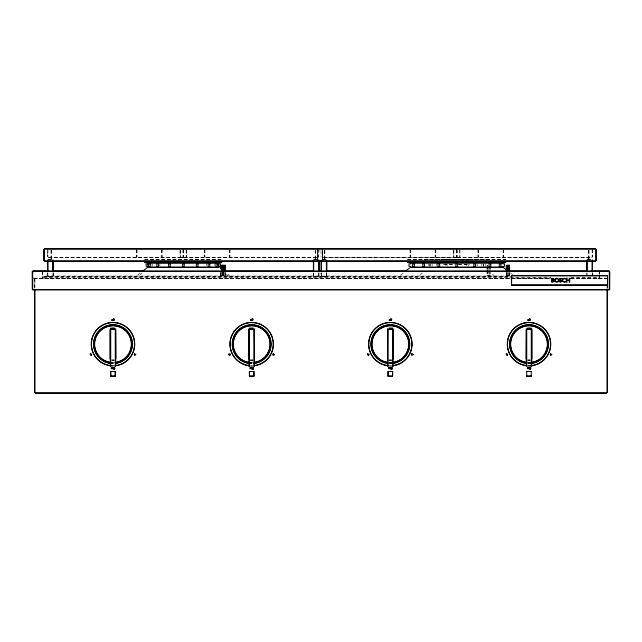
<?xml version="1.0" encoding="UTF-8"?>
<svg xmlns="http://www.w3.org/2000/svg" width="642" height="642" viewBox="0 0 642 642"><rect width="100%" height="100%" fill="white"/><g stroke="black" fill="none" stroke-linecap="round" stroke-linejoin="round"><path stroke-width="0.48" stroke-dasharray="3.21 2.41" d="M318.97 272.874L318.97 275.835L319.066 272.874M44.065 278.732L42.717 277.384L44.065 276.028L510.799 276.028M599.106 276.71L599.106 278.058L597.935 278.732M47.54 260.01L48.311 259.24L52.556 259.24L53.334 260.01M144.707 259.585L221.907 259.585M183.187 249.682L183.307 256.824L182.44 257.699M313.28 260.01L314.05 259.24L316.602 259.24M319.066 275.835L318.296 276.606L313.665 276.509L313.28 272.874M407.55 259.817L408.127 259.24L505.398 259.24L505.984 259.817M456.767 249.682L456.767 256.824L455.9 257.699M474.133 259.817L474.711 259.24M586.74 260.01L587.51 259.24L591.755 259.24L592.526 260.01M225.117 275.643L225.478 272.377M489.894 275.643L490.247 270.434M509.194 275.643L509.547 272.377M318.633 257.578L319.066 249.682M140.261 272.97L136.505 276.221M142.195 272.97L138.431 276.221M403.112 272.97L399.348 276.221M422.412 272.97L418.648 276.221M35.479 278.155L34.419 279.214L34.419 288.226M41.85 278.732L42.717 277.866L42.717 271.686M136.12 257.699L136.987 256.824L136.987 249.682M161.206 257.699L162.073 256.824L162.073 249.682M409.572 257.699L410.447 256.824L410.447 249.682M434.666 257.699L435.533 256.824L435.533 249.682M223.183 275.643L223.544 272.377M228.175 276.221L224.419 272.97M230.109 276.221L226.345 272.97M494.886 276.221L491.122 272.97M115.424 362.626L110.56 362.626M110.448 363.484L115.536 363.484M112.992 365.908A21.748 21.748 0 0 1 110.151 365.715L115.841 365.779M254.096 362.626L249.232 362.626M249.12 363.484L254.208 363.484M254.513 365.779L251.664 365.972A21.748 21.748 0 0 1 248.823 365.715M390.336 362.786L392.768 362.626M390.336 363.653L392.88 363.484M393.185 365.779L390.336 365.972A21.748 21.748 0 0 1 387.495 365.715M529.008 362.786L531.44 362.626M529.008 363.653L531.552 363.484M529.008 365.972L531.857 365.779M48.407 257.257L182.44 257.257M184.174 257.257L318.199 257.257M323.865 257.257L455.9 257.257M457.634 257.257L591.659 257.257M180.892 257.45L185.715 257.45M454.351 257.45L459.174 257.45M48.407 257.578L182.44 257.578M184.174 257.578L318.199 257.578M323.865 257.578L455.9 257.578M457.634 257.578L591.659 257.578M316.209 257.699L48.407 257.699L47.54 256.824L47.54 250.581M321.867 257.699L591.659 257.699L592.526 256.824L592.526 249.682M321.77 259.24L326.016 259.24L326.794 260.01M48.311 259.344L52.556 259.344M144.875 259.288L221.731 259.288M314.05 259.344L318.296 259.344M323.472 259.344L326.016 259.344M407.839 259.32L505.687 259.32M587.51 259.344L591.755 259.344M144.755 259.416L221.859 259.416M426.898 259.416L486.684 259.585M48.311 259.625L52.556 259.625M314.05 259.625L318.296 259.625M323.472 259.625L326.016 259.625M407.63 259.528L505.904 259.528M587.51 259.625L591.755 259.625M443.815 259.673L469.888 259.97M443.686 259.801L469.84 259.801M443.638 264.103L455.058 264.279M458.468 264.279L469.84 264.279M443.686 264.279L455.098 264.448M458.436 264.448L469.711 264.408M487.15 265.266L487.968 265.226M487.021 265.395L487.816 265.395M220.262 272.377L220.31 275.474L225.43 275.474M486.973 270.434L487.021 275.474L490.199 275.474M506.273 272.377L506.321 275.474L509.499 275.474M220.31 275.474L225.294 275.595M487.021 275.474L490.071 275.595M506.321 275.474L509.371 275.595M44.065 276.212L510.799 276.212M48.311 276.509L52.556 276.509M314.05 276.509L318.296 276.509M321.77 276.509L326.016 276.509M44.065 276.71L510.799 276.71M43.391 277.384L550.86 277.384M570.89 277.384L598.609 277.384M44.065 278.058L550.86 278.058M570.89 278.058L597.935 278.058M33.874 278.155L551.005 278.155M570.457 278.155L606.12 278.155M33.954 278.299L550.419 278.299M570.457 278.299L608.046 278.299M33.874 278.435L511.915 278.435M512.918 278.435L551.005 278.435M571.043 278.435L606.12 278.435M33.874 278.54L551.005 278.54M570.89 278.556L608.046 278.62M33.954 278.732L550.86 278.732M570.457 278.684L606.521 278.684M111.644 359.761L114.34 359.761M250.316 359.761L253.012 359.761M388.988 359.761L391.684 359.761M527.66 359.761L530.356 359.761M111.644 360.331L114.34 360.331M250.316 360.331L253.012 360.331M388.988 360.331L391.684 360.331M527.66 360.331L530.356 360.331M111.644 360.531L114.34 360.531M250.316 360.531L253.012 360.531M388.988 360.531L391.684 360.531M527.66 360.531L530.356 360.531M222.557 275.643L222.196 272.377M600.15 278.732L599.283 277.866L599.283 272.569M503.954 257.699L503.087 256.824L503.087 250.581M478.86 257.699L477.993 256.824L477.993 250.581M457.634 257.699L456.767 256.824M438.815 259.24L439.393 259.817M230.494 257.699L229.627 256.824L229.627 250.581M205.4 257.699L204.533 256.824L204.533 250.581M184.174 257.699L183.307 256.824M510.422 272.97L512.741 274.744M318.681 259.344L319.066 260.01M607.581 286.22L607.581 288.226M607.444 286.22L607.444 288.226M607.051 286.22L607.051 288.226M599.716 271.686L599.716 274.335M599.716 275.217L599.716 277.866M599.403 271.686L599.403 274.335M599.403 275.217L599.403 277.866M592.526 272.874L592.526 275.835M592.414 249.682L592.414 256.824M592.093 249.682L592.093 256.824M592.141 272.874L592.141 274.848M589.107 250.268L589.107 259.561M588.786 250.268L588.786 259.561M588.666 250.268L588.666 260.492M587.125 272.874L587.125 274.848M586.74 272.874L586.74 275.835M509.331 272.377L509.331 275.298M508.729 272.377L508.729 275.298M507.91 272.377L507.91 275.298M507.092 272.377L507.092 275.298M506.49 272.377L506.49 275.298M503.521 249.682L503.521 256.824M503.2 249.682L503.2 256.824M490.247 266.542L490.247 269.463M490.031 266.542L490.031 269.463M490.031 270.434L490.031 275.298M489.429 266.542L489.429 269.463M489.429 270.434L489.429 275.298M488.61 266.542L488.61 269.463M488.61 270.434L488.61 275.298M487.792 266.542L487.792 269.463M487.792 270.434L487.792 275.298M487.19 266.542L487.19 269.463M487.19 270.434L487.19 275.298M486.973 266.542L486.973 269.463M485.232 263.87L485.232 266.382M483.787 264.047L483.787 267M483.498 263.87L483.498 265.547M483.129 263.87L483.129 266.382M481.396 263.87L481.396 265.547M478.426 249.682L478.426 256.824M478.113 249.682L478.113 256.824M477.15 263.87L477.15 266.382M468.195 263.87L468.195 266.382M466.461 263.87L466.461 265.547M459.929 249.882L460.049 257.017L459.174 257.891L453.597 257.45L453.485 249.882M459.608 249.882L459.608 257.017M457.2 249.682L457.2 256.824M456.879 249.682L456.879 256.824M456.647 249.682L456.647 256.824M456.334 249.682L456.334 256.824M453.918 249.882L453.918 257.017M453.597 249.882L453.597 257.017M447.073 263.87L447.073 266.382M445.331 263.87L445.331 265.547M436.383 263.87L436.383 265.547M435.42 249.682L435.42 256.824M435.099 249.682L435.099 256.824M432.138 263.87L432.138 266.382M430.397 263.87L430.397 265.547M430.036 263.87L430.036 266.382M429.747 264.047L429.747 266.013M428.294 263.87L428.294 265.547M410.326 249.682L410.326 256.824M410.013 249.682L410.013 256.824M326.794 272.874L326.794 275.835L326.016 276.606L321.385 276.509L321 272.874M326.401 272.874L326.401 275.835M324.86 250.268L324.86 260.492M324.748 250.268L324.748 259.561M324.427 250.268L324.427 259.561M321.385 272.874L321.385 275.835M321.104 272.874L321.104 275.835M321 250.581L321 256.824M318.681 272.874L318.681 275.835M318.633 249.682L318.633 256.824M315.647 250.268L315.647 259.561M315.206 250.268L315.206 260.492M313.665 272.874L313.665 275.835M313.384 272.874L313.384 275.835M230.061 249.682L230.061 256.824M229.74 249.682L229.74 256.824M225.254 272.377L225.254 275.298M224.652 272.377L224.652 275.298M223.833 272.377L223.833 275.298M223.328 272.377L223.328 275.298M223.015 272.377L223.015 275.298M222.726 272.377L222.726 275.298M222.413 272.377L222.413 275.298M221.907 272.377L221.907 275.298M221.089 272.377L221.089 275.298M220.487 272.377L220.487 275.298M214.179 263.87L214.179 265.547M206.732 263.87L206.732 265.547M204.967 249.682L204.967 256.824M204.654 249.682L204.654 256.824M186.589 249.882L186.589 257.017L185.715 257.891L180.137 257.45L180.025 249.882M186.469 249.882L186.469 257.017M186.148 249.882L186.148 257.017M183.74 249.682L183.74 256.824M183.419 249.682L183.419 256.824M182.874 249.682L182.874 256.824M180.458 249.882L180.458 257.017M180.137 249.882L180.137 257.017M161.961 249.682L161.961 256.824M161.64 249.682L161.64 256.824M159.882 263.87L159.882 266.382M152.435 263.87L152.435 266.382M136.866 249.682L136.866 256.824M136.553 249.682L136.553 256.824M53.334 272.874L53.334 275.835L52.556 276.606L47.925 276.509L47.54 272.874M52.941 272.874L52.941 275.835M51.4 250.268L51.4 260.492M51.288 250.268L51.288 259.561M50.967 250.268L50.967 259.561M47.973 249.682L47.973 256.824M47.925 272.874L47.925 275.835M47.652 249.682L47.652 256.824M47.644 272.874L47.644 275.835M42.597 271.686L42.597 277.866M42.284 271.686L42.284 277.866M34.949 279.214L34.949 288.226M34.556 279.214L34.556 288.226M530.701 363.516A19.429 19.429 0 0 1 526.472 363.42M530.685 363.34A19.252 19.252 0 0 1 526.496 363.244M392.029 363.516A19.429 19.429 0 0 1 387.8 363.42M392.013 363.34A19.252 19.252 0 0 1 387.824 363.244M251.664 363.589A19.429 19.429 0 0 1 249.128 363.42M251.664 363.412A19.252 19.252 0 0 1 249.152 363.244M112.992 363.589A19.429 19.429 0 0 1 110.456 363.42M112.992 363.412A19.252 19.252 0 0 1 110.48 363.244M530.902 365.82A21.748 21.748 0 0 1 526.167 365.715M530.886 365.643A21.571 21.571 0 0 1 526.191 365.547M390.336 365.731A21.571 21.571 0 0 1 387.519 365.547M251.664 365.731A21.571 21.571 0 0 1 248.847 365.547M112.992 365.731A21.571 21.571 0 0 1 110.175 365.547M530.629 362.65A18.562 18.562 0 0 1 526.584 362.561M530.613 362.473A18.385 18.385 0 0 1 526.609 362.385M391.957 362.65A18.562 18.562 0 0 1 387.912 362.561M391.941 362.473A18.385 18.385 0 0 1 387.937 362.385M251.664 362.722A18.562 18.562 0 0 1 249.24 362.561M251.664 362.545A18.385 18.385 0 0 1 249.265 362.385M112.992 362.722A18.562 18.562 0 0 1 110.568 362.561M112.992 362.545A18.385 18.385 0 0 1 110.593 362.385M53.23 272.874L53.23 275.835L53.23 272.874M326.69 272.874L326.69 275.835L326.69 272.874M592.43 272.874L592.43 274.848L592.43 272.874"/><path stroke-width="0.96" d="M44.113 260.492L44.113 249.489M317.573 260.492L317.573 249.489M322.493 260.492L322.493 249.489M595.953 260.492L595.953 249.489M110.705 371.469L110.705 376.1M115.279 376.1L115.279 371.469M249.377 371.469L249.377 376.1M253.951 376.1L253.951 371.469M387.648 328.56L387.439 358.99M388.049 371.469L388.049 376.1M392.623 376.1L392.623 371.469M511.497 275.763L511.497 284.984M526.32 328.56L526.111 358.99M526.721 371.469L526.721 376.1M607.549 284.984L607.549 275.763M110.873 327.99L110.095 329.33L110.095 358.99M110.264 329.539L110.729 329.081M249.545 327.99L248.767 329.33L248.767 358.99M248.935 329.539L249.401 329.081M609.274 289.951L609.731 289.494M142.58 271.189L147.219 267.642M405.423 271.189L410.061 267.642M110.769 371.397L115.119 371.469M115.215 376.172L110.769 376.172M511.586 275.675L607.46 275.675M253.887 376.172L249.441 376.172M511.586 285.072L607.46 285.072M392.559 376.172L388.113 376.172M526.785 371.397L531.135 371.469M531.231 376.172L526.785 376.172M44.547 248.743L595.519 248.743M44.547 249.056L595.519 249.056M44.547 260.925L595.519 260.925M44.547 261.246L595.519 261.246M407.63 262.426L505.904 262.426M144.755 262.538L221.859 262.538M144.875 262.666L221.731 262.666M407.839 262.634L505.687 262.634M147.772 262.763L218.834 262.763M410.615 262.763L502.911 262.763M147.644 262.891L218.962 262.891M410.495 262.891L503.039 262.891M410.736 263.87L408.994 263.87L408.994 266.382L410.736 266.382M502.798 263.87L504.532 263.87L504.532 266.382L502.798 266.382M220.447 265.266L225.294 265.266M506.45 265.266L509.371 265.266M220.31 265.395L225.43 265.395M506.321 265.395L509.499 265.395M220.455 266.382L218.721 266.382L218.721 263.87L220.455 263.87L220.487 268.484M147.644 267.168L218.962 267.168M410.495 267.168L503.039 267.168M147.772 267.297L218.834 267.297M410.615 267.297L502.911 267.297M32.87 270.924L609.13 270.924M32.87 271.205L47.901 271.205M52.917 271.205L143.11 271.205M225.294 271.205L313.481 271.205M318.496 271.205L321.498 271.205M326.513 271.205L406.683 271.205M509.909 271.205L587.077 271.205M592.093 271.205L609.13 271.205M33.352 271.446L608.648 271.446M511.714 275.763L607.34 275.763M511.714 285.072L607.34 285.072M33.352 289.494L608.648 289.494M33.352 289.951L608.648 289.951M111.644 327.99L114.34 327.99M250.316 327.99L253.012 327.99M388.988 327.99L391.684 327.99M527.66 327.99L530.356 327.99M111.644 328.56L114.34 328.56M250.316 328.56L253.012 328.56M388.988 328.56L391.684 328.56M527.66 328.56L530.356 328.56M111.355 329.081L114.629 329.081M250.027 329.081L253.301 329.081M388.699 329.081L391.973 329.081M527.371 329.081L530.645 329.081M111.355 329.539L114.629 329.539M250.027 329.539L253.301 329.539M388.699 329.539L391.973 329.539M527.371 329.539L530.645 329.539M111.355 367.08L114.629 367.08M250.027 367.08L253.301 367.08M388.699 367.08L391.973 367.08M527.371 367.08L530.645 367.08M111.355 367.537L114.629 367.537M250.027 367.537L253.301 367.537M388.699 367.537L391.973 367.537M527.371 367.537L530.645 367.537M249.537 371.469L253.791 371.469M388.209 371.469L392.559 371.397M110.865 376.1L115.119 376.1M249.537 376.1L253.791 376.1M388.209 376.1L392.463 376.1M526.881 376.1L531.135 376.1M35.479 392.848L606.521 392.848M35.479 393.233L606.521 393.233M503.472 267.642L508.103 271.189M531.127 327.99L531.905 329.33L531.905 358.99M531.271 329.081L531.736 329.539M392.455 327.99L393.233 329.33L393.233 358.99M392.599 329.081L393.065 329.539M32.269 289.494L32.726 289.951M254.352 328.56L254.561 358.99M115.68 328.56L115.889 358.99M609.796 271.59L609.731 288.868M609.274 272.072L609.274 288.868M607.46 275.883L607.46 284.863M607.444 290.224L607.444 392.318M607.051 290.224L607.051 392.318M592.141 260.997L592.141 270.892M587.125 260.997L587.125 270.892M586.844 260.997L586.844 270.892M531.736 330.165L531.736 366.454M531.271 330.165L531.271 366.454M531.231 371.566L531.231 376.003M526.745 330.165L526.745 366.454M526.279 330.165L526.279 366.454M511.586 275.883L511.586 284.863M509.547 265.571L509.547 271.405M509.331 265.571L509.331 271.405M508.729 265.571L508.729 271.405M507.91 265.571L507.91 271.405M507.092 265.571L507.092 271.405M506.49 265.571L506.49 270.434M506.273 265.571L506.273 270.434M393.065 330.165L393.065 366.454M392.599 330.165L392.599 366.454M392.623 371.566L392.559 376.003M388.113 371.566L388.113 376.003M388.073 330.165L388.073 366.454M387.608 330.165L387.608 366.454M326.401 260.997L326.401 270.892M321.385 260.997L321.385 270.892M321.104 260.997L321.104 270.892M318.681 260.997L318.681 270.892M313.665 260.997L313.665 270.892M313.384 260.997L313.384 270.892M254.392 330.165L254.392 366.454M253.927 330.165L253.927 366.454M253.887 371.566L253.887 376.003M249.401 330.165L249.401 366.454M249.441 371.566L249.441 376.003M248.935 330.165L248.935 366.454M225.478 265.571L225.478 271.405M225.254 265.571L225.254 271.405M224.652 265.571L224.652 271.405M223.833 265.571L223.833 271.405M223.015 265.571L223.015 270.434M222.413 265.571L222.413 270.434M222.196 265.571L222.196 270.434M221.907 265.571L221.907 270.434M221.089 265.571L221.089 269.463M220.262 266.542L220.262 268.484M115.72 330.165L115.72 366.454M115.255 330.165L115.255 366.454M115.215 371.566L115.215 376.003M110.729 330.165L110.729 366.454M110.769 371.566L110.769 376.003M110.264 330.165L110.264 366.454M52.941 260.997L52.941 270.892M47.925 260.997L47.925 270.892M47.644 260.997L47.644 270.892M34.949 290.224L34.949 392.318M34.556 290.224L34.556 392.318M32.726 272.072L32.726 288.868M32.204 271.59L32.269 288.868M526.472 363.42A19.429 19.429 0 0 1 512.621 333.72A19.429 19.429 0 0 1 545.395 333.72A19.429 19.429 0 0 1 531.544 363.42M526.496 363.244A19.252 19.252 0 0 1 512.773 333.816A19.252 19.252 0 0 1 545.243 333.816A19.252 19.252 0 0 1 531.52 363.244M387.8 363.42A19.429 19.429 0 0 1 373.949 333.72A19.429 19.429 0 0 1 406.723 333.72A19.429 19.429 0 0 1 392.872 363.42M387.824 363.244A19.252 19.252 0 0 1 374.101 333.816A19.252 19.252 0 0 1 406.571 333.816A19.252 19.252 0 0 1 392.848 363.244M249.128 363.42A19.429 19.429 0 0 1 235.277 333.72A19.429 19.429 0 0 1 268.051 333.72A19.429 19.429 0 0 1 254.2 363.42M249.152 363.244A19.252 19.252 0 0 1 235.429 333.816A19.252 19.252 0 0 1 267.899 333.816A19.252 19.252 0 0 1 254.176 363.244M110.456 363.42A19.429 19.429 0 0 1 96.605 333.72A19.429 19.429 0 0 1 129.379 333.72A19.429 19.429 0 0 1 115.528 363.42M110.48 363.244A19.252 19.252 0 0 1 96.757 333.816A19.252 19.252 0 0 1 129.227 333.816A19.252 19.252 0 0 1 115.504 363.244M526.167 365.715A21.748 21.748 0 0 1 510.671 332.476A21.748 21.748 0 0 1 547.345 332.476A21.748 21.748 0 0 1 531.849 365.715M526.191 365.547A21.571 21.571 0 0 1 510.815 332.572A21.571 21.571 0 0 1 547.201 332.572A21.571 21.571 0 0 1 531.825 365.547M387.495 365.715A21.748 21.748 0 0 1 371.999 332.476A21.748 21.748 0 0 1 408.673 332.476A21.748 21.748 0 0 1 393.177 365.715M387.519 365.547A21.571 21.571 0 0 1 372.143 332.572A21.571 21.571 0 0 1 408.529 332.572A21.571 21.571 0 0 1 393.153 365.547M248.823 365.715A21.748 21.748 0 0 1 233.327 332.476A21.748 21.748 0 0 1 270.001 332.476A21.748 21.748 0 0 1 254.505 365.715M248.847 365.547A21.571 21.571 0 0 1 233.471 332.572A21.571 21.571 0 0 1 269.857 332.572A21.571 21.571 0 0 1 254.481 365.547M110.151 365.715A21.748 21.748 0 0 1 94.655 332.476A21.748 21.748 0 0 1 131.329 332.476A21.748 21.748 0 0 1 115.833 365.715M110.175 365.547A21.571 21.571 0 0 1 94.799 332.572A21.571 21.571 0 0 1 131.185 332.572A21.571 21.571 0 0 1 115.809 365.547M525.782 362.441A18.562 18.562 0 0 1 513.504 333.96A18.562 18.562 0 0 1 544.512 333.96A18.562 18.562 0 0 1 532.234 362.441M525.814 362.265A18.385 18.385 0 0 1 513.648 334.057A18.385 18.385 0 0 1 544.368 334.057A18.385 18.385 0 0 1 532.202 362.265M387.11 362.441A18.562 18.562 0 0 1 374.832 333.96A18.562 18.562 0 0 1 405.84 333.96A18.562 18.562 0 0 1 393.562 362.441M387.142 362.265A18.385 18.385 0 0 1 374.976 334.057A18.385 18.385 0 0 1 405.696 334.057A18.385 18.385 0 0 1 393.53 362.265M248.438 362.441A18.562 18.562 0 0 1 236.16 333.96A18.562 18.562 0 0 1 267.168 333.96A18.562 18.562 0 0 1 254.89 362.441M248.47 362.265A18.385 18.385 0 0 1 236.304 334.057A18.385 18.385 0 0 1 267.024 334.057A18.385 18.385 0 0 1 254.858 362.265M109.766 362.441A18.562 18.562 0 0 1 97.488 333.96A18.562 18.562 0 0 1 128.496 333.96A18.562 18.562 0 0 1 116.218 362.441M109.798 362.265A18.385 18.385 0 0 1 97.632 334.057A18.385 18.385 0 0 1 128.352 334.057A18.385 18.385 0 0 1 116.186 362.265M43.792 249.489L43.792 260.492L43.792 249.489M53.23 260.997L53.23 270.892L53.23 260.997M318.97 260.997L318.97 270.892L318.97 260.997M326.69 260.997L326.69 270.892L326.69 260.997M592.43 260.997L592.43 270.892L592.43 260.997M596.274 249.489L596.274 260.492L596.274 249.489M113.297 319.074L113.257 320.655L113.931 319.652C113.698 322.099 114.934 318.336 114.083 318.905C113.209 320.374 114.244 318.151 113.297 319.074M251.969 319.074L251.929 320.655L252.603 319.652C252.37 322.099 253.606 318.336 252.755 318.905C251.881 320.374 252.916 318.151 251.969 319.074M390.641 319.074L390.601 320.655L391.275 319.652C391.042 322.099 392.278 318.336 391.427 318.905C390.553 320.374 391.588 318.151 390.641 319.074M529.313 319.074L529.273 320.655L529.947 319.652C529.714 322.099 530.95 318.336 530.099 318.905C529.225 320.374 530.26 318.151 529.313 319.074M553.982 279.262L553.38 280.113L554.327 281.156L554.022 281.862L551.622 282.207L551.622 278.259L553.693 278.572L553.982 279.262M114.148 368.404L114.549 368.957L114.148 368.404M252.82 368.404L253.221 368.957L252.82 368.404M391.492 368.404L391.893 368.957L391.492 368.404M530.164 368.404L530.565 368.957L530.164 368.404M112.968 368.275L112.968 368.981L113.69 369.022L113.04 368.668L113.594 368.275L112.968 368.275M251.64 368.275L251.64 368.981L252.362 369.022L251.712 368.668L252.266 368.275L251.64 368.275M390.312 368.275L390.312 368.981L391.034 369.022L390.384 368.668L390.938 368.275L390.312 368.275M528.984 368.275L528.984 368.981L529.706 369.022L529.056 368.668L529.61 368.275L528.984 368.275M112.719 320.037L112.607 320.35C111.403 320.872 112.238 318.809 112.719 320.037M135.582 354.593L134.948 354.585L135.582 354.593M251.391 320.037L251.279 320.35C250.075 320.872 250.91 318.809 251.391 320.037M274.254 354.593L273.62 354.585L274.254 354.593M390.063 320.037L389.951 320.35C388.747 320.872 389.582 318.809 390.063 320.037M412.926 354.593L412.292 354.585L412.926 354.593M528.735 320.037L528.623 320.35C527.419 320.872 528.254 318.809 528.735 320.037M551.598 354.593L550.964 354.585L551.598 354.593M112.968 320.037L112.31 320.679L111.668 320.037L112.31 319.419L112.968 320.037M114.003 368.275L113.995 368.981L114.733 369.118L114.733 367.665L114.003 368.275M135.775 354.585L135.261 355.09L134.756 354.585L135.261 354.103L135.775 354.585M251.64 320.037L250.982 320.679L250.34 320.037L250.982 319.419L251.64 320.037M252.675 368.275L252.667 368.981L253.405 369.118L253.405 367.665L252.675 368.275M274.447 354.585L273.933 355.09L273.428 354.585L273.933 354.103L274.447 354.585M390.312 320.037L389.654 320.679L389.012 320.037L389.654 319.419L390.312 320.037M391.347 368.275L391.339 368.981L392.077 369.118L392.077 367.665L391.347 368.275M413.119 354.585L412.605 355.09L412.1 354.585L412.605 354.103L413.119 354.585M528.984 320.037L528.326 320.679L527.684 320.037L528.326 319.419L528.984 320.037M530.019 368.275L530.011 368.981L530.749 369.118L530.749 367.665L530.019 368.275M551.791 354.585L551.277 355.09L550.772 354.585L551.277 354.103L551.791 354.585M558.949 280.233L558.388 281.645L556.815 282.255L555.274 281.645L554.704 280.233L555.29 278.805L556.823 278.203L558.38 278.805L558.949 280.233M555.731 279.158L555.29 280.233L555.731 281.308L556.823 281.734L557.93 281.308L558.363 280.233L557.93 279.158L556.823 278.724L555.731 279.158M553.741 281.076L552.184 281.694L552.184 280.458L553.741 281.076M561.678 281.188L560.57 282.255L559.463 281.894L559.463 281.18L560.506 281.75L561.148 281.252L559.439 279.262L559.768 278.492L561.517 278.484L561.517 279.126L560.594 278.716L559.968 279.182L561.678 281.188M562.753 278.797L562.143 280.289L562.649 281.581L564.27 282.255L565.698 281.91L565.698 281.292L564.326 281.734L563.17 281.316L562.729 280.241L563.17 279.158L564.302 278.724L565.658 279.142L565.658 278.532L564.31 278.203L562.753 278.797M553.396 279.318L552.184 279.952L552.184 278.764L553.396 279.318M113.128 368.372L113.522 368.54L113.128 368.372M251.8 368.372L252.194 368.54L251.8 368.372M390.472 368.372L390.866 368.54L390.472 368.372M529.144 368.372L529.538 368.54L529.144 368.372M90.626 354.288L90.321 355.074L90.321 353.63L91.124 355.074L90.626 354.288M229.298 354.288L228.993 355.074L228.993 353.63L229.796 355.074L229.298 354.288M367.97 354.288L367.665 355.074L367.665 353.63L368.468 355.074L367.97 354.288M506.642 354.288L506.337 355.074L506.337 353.63L507.14 355.074L506.642 354.288M112.141 368.195C110.897 368.139 111.106 369.102 111.844 368.524C111.596 368.54 113.482 369.038 112.141 368.195M250.813 368.195C249.569 368.139 249.778 369.102 250.516 368.524C250.268 368.54 252.154 369.038 250.813 368.195M389.485 368.195C388.241 368.139 388.45 369.102 389.188 368.524C388.94 368.54 390.826 369.038 389.485 368.195M528.157 368.195C526.913 368.139 527.122 369.102 527.86 368.524C527.612 368.54 529.498 369.038 528.157 368.195M147.893 263.87L146.151 263.87L146.151 266.382L147.893 266.382L147.893 263.87M150.653 263.87L148.912 263.87L148.912 266.382L150.653 266.382L150.653 263.87M158.518 263.87L156.776 263.87L156.776 266.382L158.518 266.382L158.518 263.87M170.29 263.87L168.549 263.87L168.549 266.382L170.29 266.382L170.29 263.87M184.174 263.87L182.44 263.87L182.44 266.382L184.174 266.382L184.174 263.87M198.057 263.87L196.324 263.87L196.324 266.382L198.057 266.382L198.057 263.87M209.83 263.87L208.096 263.87L208.096 266.382L209.83 266.382L209.83 263.87M217.694 263.87L215.961 263.87L215.961 266.382L217.694 266.382L217.694 263.87M414.307 263.87L412.565 263.87L412.565 266.382L414.307 266.382L414.307 263.87M424.474 263.87L422.733 263.87L422.733 266.382L424.474 266.382L424.474 263.87M439.682 263.87L437.948 263.87L437.948 266.382L439.682 266.382L439.682 263.87M457.634 263.87L455.9 263.87L455.9 266.382L457.634 266.382L457.634 263.87M475.578 263.87L473.844 263.87L473.844 266.382L475.578 266.382L475.578 263.87M490.793 263.87L489.06 263.87L489.06 266.382L490.793 266.382L490.793 263.87M500.961 263.87L499.227 263.87L499.227 266.382L500.961 266.382L500.961 263.87M566.966 278.259L566.396 278.259L566.396 282.207L566.966 282.207L566.966 280.49L569.173 280.49L569.173 282.207L569.743 282.207L569.743 278.259L569.173 278.259L569.173 279.976L566.966 279.976L566.966 278.259M134.539 353.63L134.355 355.074L134.539 353.63M273.211 353.63L273.027 355.074L273.211 353.63M411.883 353.63L411.699 355.074L411.883 353.63M550.555 353.63L550.371 355.074L550.555 353.63M91.581 354.119L91.389 355.074L91.581 354.119M230.253 354.119L230.061 355.074L230.253 354.119M368.925 354.119L368.733 355.074L368.925 354.119M507.597 354.119L507.405 355.074L507.597 354.119"/></g></svg>
